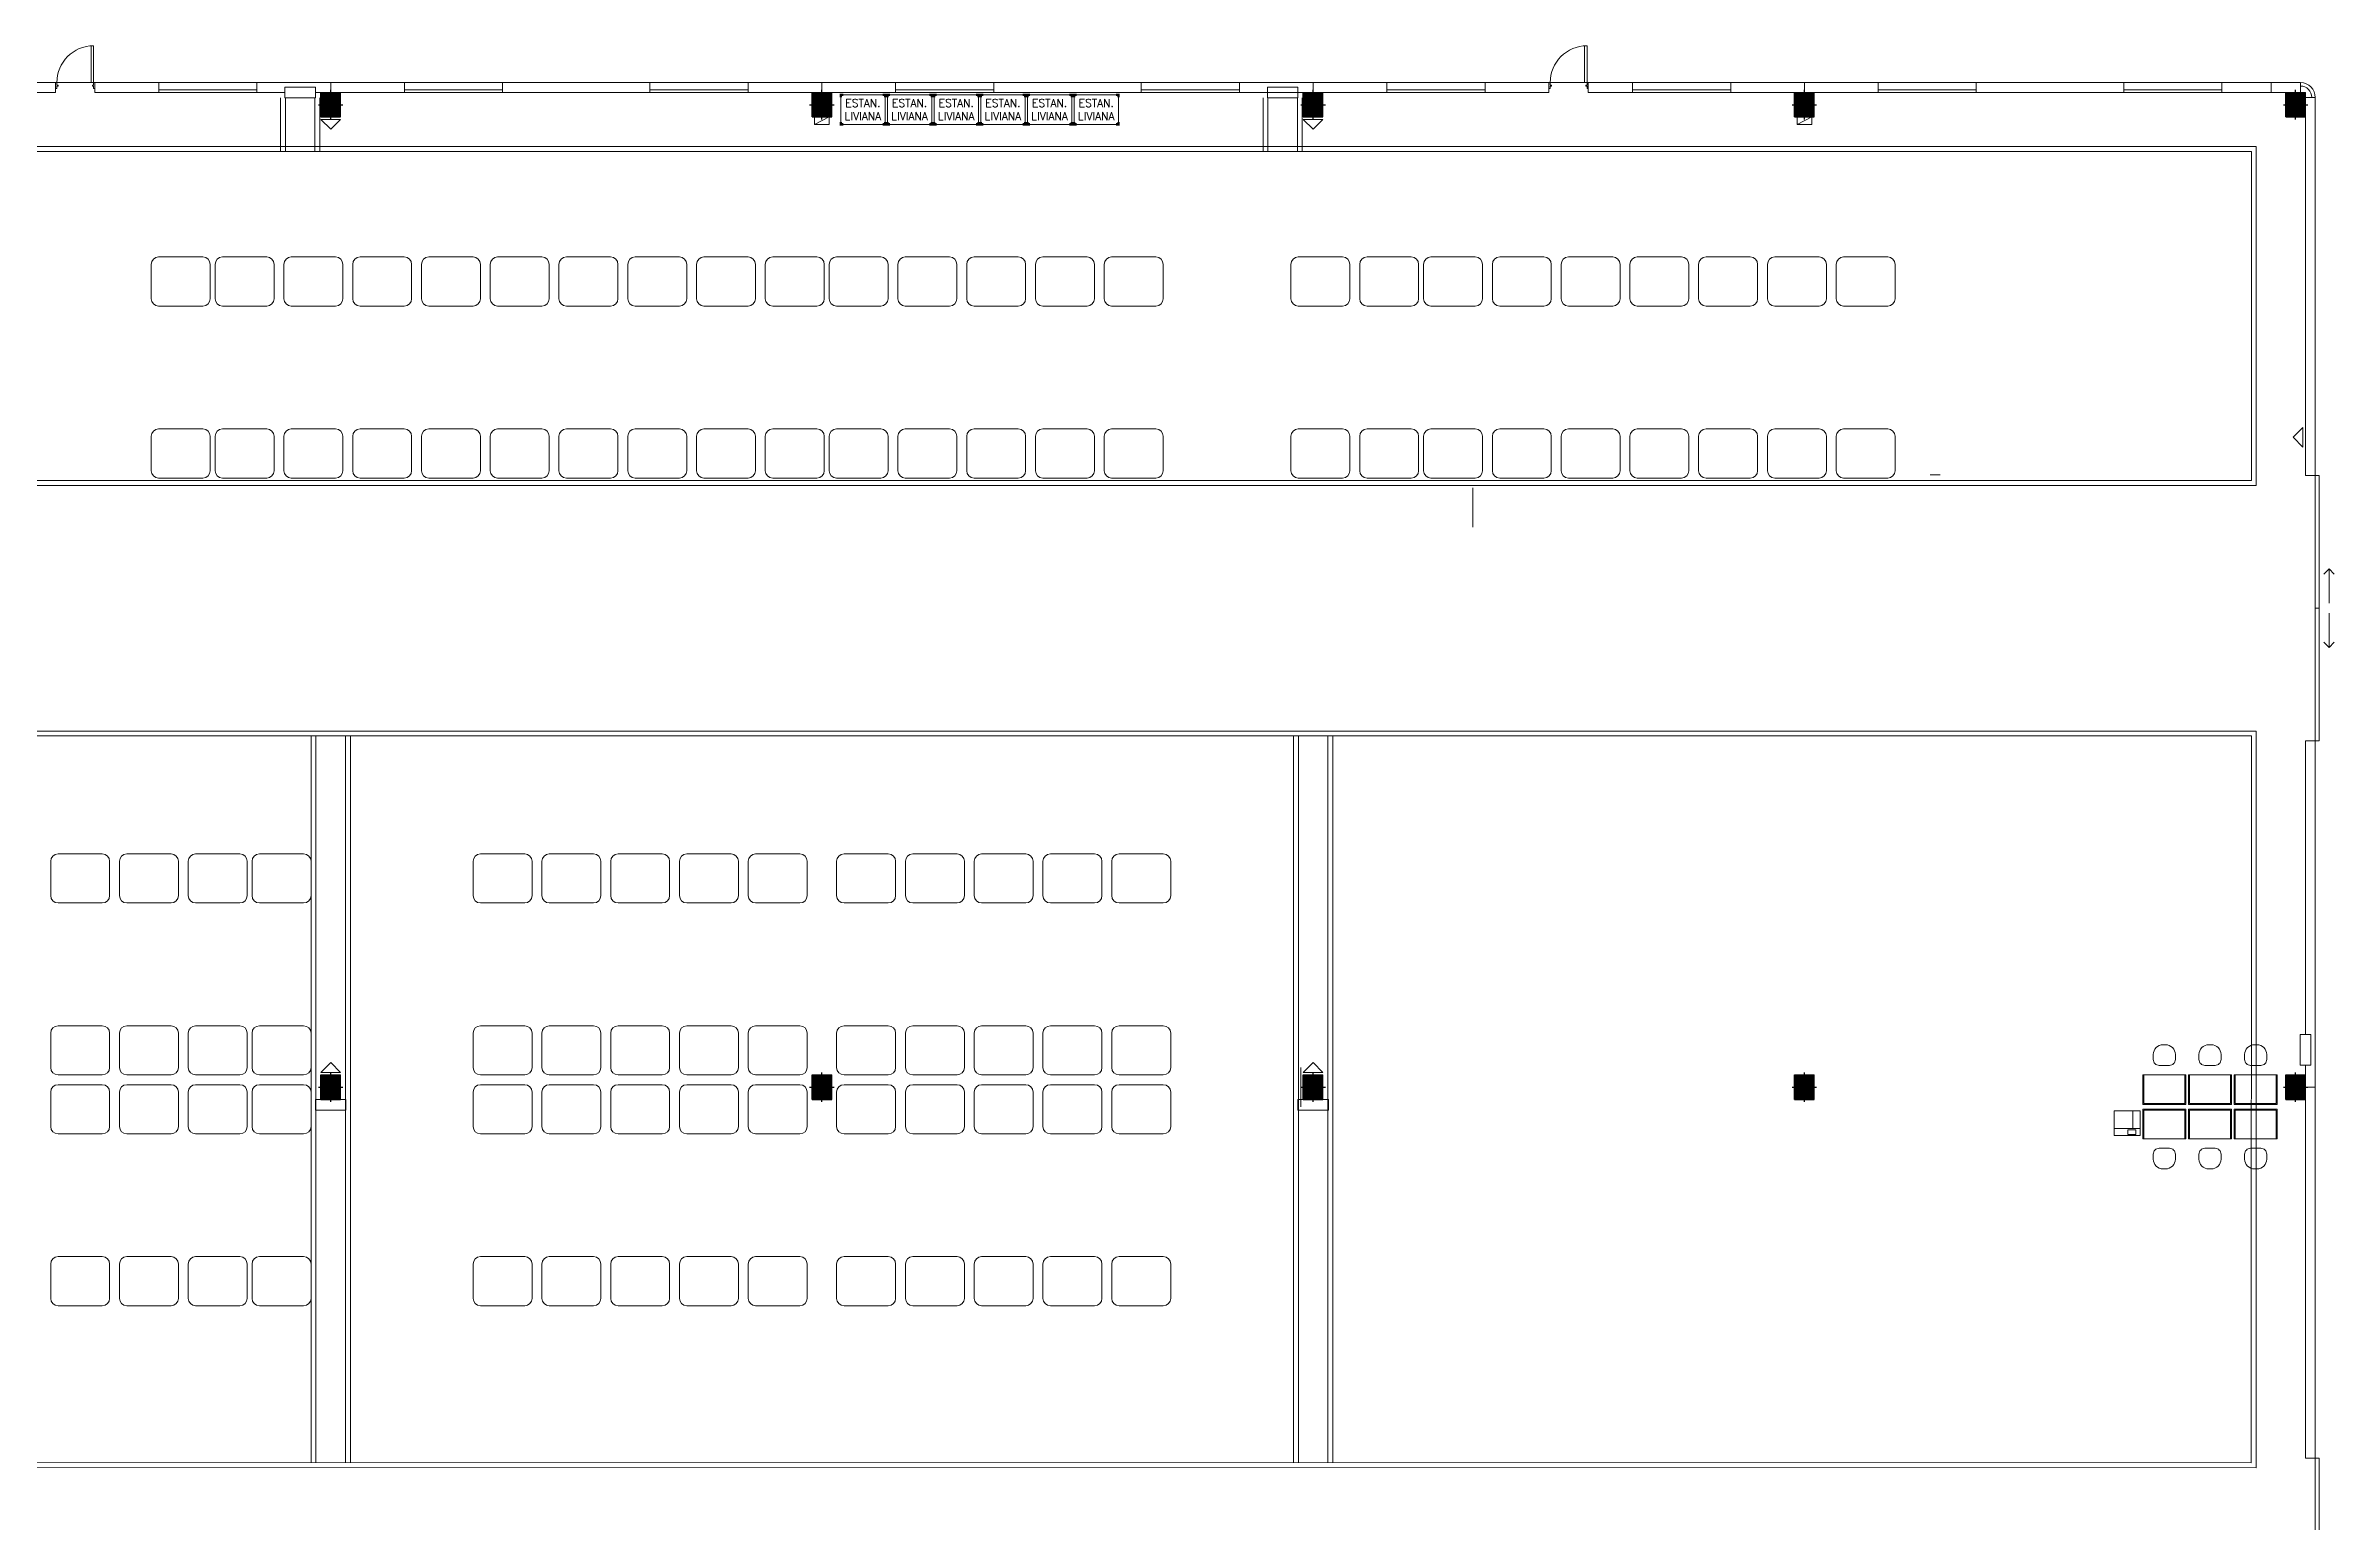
# Model space of a CAD drawing. Header units: millimetres. Extents: x 59.3 to 132, y 35.2 to 96.6.
# Drawn here: x 85.08 to 131.66, y 66.59 to 96.62 of the extents above; entities that cross this region are included whole.
import ezdxf

# ---------------------------------------------------------------- set-up
doc = ezdxf.new("R2010")
doc.units = ezdxf.units.MM
doc.linetypes.add('DASHDOT', pattern=[25.4, 12.7, -6.35, 0, -6.35])
for name, color, linetype, lineweight in [('000 ALE CAMINOS AMARILLOS EXISTENTES', 52, 'Continuous', 0), ('000 ALE CARPINTERIAS', 24, 'Continuous', 0), ('04', 3, 'Continuous', 20)]:
    doc.layers.add(name, color=color, linetype=linetype, lineweight=lineweight)
doc.layers.add('MOBILIARIO', color=8, linetype='Continuous', lineweight=0, true_color=0x808080)
doc.styles.get("Standard").update_dxf_attribs({"font": 'txt.shx'})

# ---------------------------------------------------------------- blocks, each defined once
blk = doc.blocks.new('C40x50')
h = blk.add_hatch(color=256)
h.dxf.hatch_style = 1
h.paths.add_polyline_path([(0.25, 0), (0, 0), (0, -0.2), (0.25, -0.2)])
h.paths.add_polyline_path([(0.25, 0.2), (0, 0.2), (0, 0), (0.25, 0)])
h.paths.add_polyline_path([(0, 0.2), (-0.25, 0.2), (-0.25, 0), (0, 0)])
h.paths.add_polyline_path([(0, 0), (-0.25, 0), (-0.25, -0.2), (0, -0.2)])
at = {"linetype": 'DASHDOT'}
for p, q in [((-0.3, 0), (0.3, 0)), ((0, 0.25), (0, -0.25))]:
    blk.add_line(p, q, dxfattribs=at)
for p, q in [((-0.25, 0.2), (0.25, 0.2)), ((-0.25, 0.2), (-0.25, -0.2)), ((0.25, 0.2), (0.25, -0.2)), ((-0.25, -0.2), (0.25, -0.2))]:
    blk.add_line(p, q)
blk = doc.blocks.new('BIND')
at = {"layer": 'MOBILIARIO'}
for p, q in [((275629.498674, 112304.127984), (275630.398674, 112304.127984)), ((275629.348674, 112303.277984), (275629.348674, 112303.977984)), ((275630.548674, 112303.977984), (275630.548674, 112303.277984)), ((275630.398674, 112303.127984), (275629.498674, 112303.127984))]:
    blk.add_line(p, q, dxfattribs=at)
for centre, start, end in [((275629.498674, 112303.977984), 90, 180), ((275630.398674, 112303.977984), 0, 90), ((275629.498674, 112303.277984), 180, 270), ((275630.398674, 112303.277984), 270, 0)]:
    blk.add_arc(centre, 0.15, start, end, dxfattribs=at)
blk = doc.blocks.new('ESTANTERIA LIBIANA')
at = {"layer": 'MOBILIARIO', "const_width": 0.05}
for points in [[(0.05, 0.6), (0, 0.6), (0, 0.55)], [(0.85, 0.6), (0.9, 0.6), (0.9, 0.55)], [(0.05, 0), (0, 0), (0, 0.05)], [(0.85, 0), (0.9, 0), (0.9, 0.05)]]:
    blk.add_lwpolyline(points, dxfattribs=at)
at = {"layer": 'MOBILIARIO'}
blk.add_lwpolyline([(0, 0), (0.9, 0), (0.9, 0.6), (0, 0.6), (0, 0)], dxfattribs=at)
at = {"layer": 'MOBILIARIO', "insert": (0.45, 0.3), "char_height": 0.16, "attachment_point": 5}
blk.add_mtext_dynamic_manual_height_columns('\\pxqc;ESTAN.\\PLIVIANA', width=4.51022, gutter_width=12.5, heights=[0.967], dxfattribs=at)
blk = doc.blocks.new('MOSTRADOR')
for p, q in [((275642.1318, 112284.072544), (275641.2518, 112284.072544)), ((275641.2518, 112284.072544), (275641.2518, 112283.472544)), ((275642.1318, 112283.472544), (275642.1318, 112284.072544)), ((275641.2718, 112283.472544), (275641.2718, 112284.052544)), ((275641.2718, 112284.052544), (275642.1118, 112284.052544)), ((275642.1118, 112284.052544), (275642.1118, 112283.472544)), ((275641.2518, 112283.472544), (275642.1318, 112283.472544)), ((275641.2518, 112283.472544), (275641.2718, 112283.472544))]:
    blk.add_line(p, q)
blk = doc.blocks.new('ALE PUERTA 800')
at = {"layer": '000 ALE CARPINTERIAS'}
for p, q in [((275794.816869, 112260.757577), (275794.791869, 112260.757577)), ((275794.791869, 112260.637577), (275794.816869, 112260.637577)), ((275794.816869, 112260.707577), (275794.816869, 112260.757577)), ((275794.816869, 112260.707577), (275794.841869, 112260.707577)), ((275794.816869, 112260.637577), (275794.816869, 112260.682577)), ((275794.841869, 112260.682577), (275794.816869, 112260.682577)), ((275794.841869, 112260.707577), (275794.841869, 112260.682577)), ((275795.566869, 112260.707577), (275795.541869, 112260.707577)), ((275795.541869, 112260.707577), (275795.541869, 112260.682577)), ((275795.541869, 112260.682577), (275795.566869, 112260.682577)), ((275795.566869, 112260.707577), (275795.566869, 112260.757577)), ((275795.566869, 112260.757577), (275795.591869, 112260.757577)), ((275795.566869, 112260.637577), (275795.566869, 112260.682577)), ((275795.591869, 112260.637577), (275795.566869, 112260.637577))]:
    blk.add_line(p, q, dxfattribs=at)
blk.add_lwpolyline([(275794.816869, 112260.757577), (275794.816869, 112261.507577), (275794.866869, 112261.507577), (275794.866869, 112260.757577)], close=True, dxfattribs=at)
blk.add_arc((275794.816869, 112260.757577), 0.75, 0, 90, dxfattribs=at)
blk = doc.blocks.new('IMPRESORA GRANDE')
at = {"layer": 'MOBILIARIO'}
for points in [[(275641.640487, 112301.364836), (275641.640487, 112300.864836), (275642.170487, 112300.864836), (275642.170487, 112301.364836), (275641.640487, 112301.364836)], [(275642.020357, 112301.010685), (275642.020357, 112301.364836)], [(275641.640487, 112301.010685), (275642.170487, 112301.010685)]]:
    blk.add_lwpolyline(points, dxfattribs=at)
blk.add_lwpolyline([(275641.916281, 112300.981297), (275642.083253, 112300.981297), (275642.083253, 112300.887946), (275641.916281, 112300.887946)], close=True, dxfattribs=at)

msp = doc.modelspace()

# ---------------------------------------------------------------- linework, layer by layer
at = {"layer": '000 ALE CAMINOS AMARILLOS EXISTENTES'}
for p, q in [((89.85731, 94.471084), (89.85731, 95.561084)), ((89.95731, 94.471084), (89.95731, 95.561084)), ((90.55731, 94.471084), (90.55731, 95.561084)), ((90.65731, 94.471084), (90.65731, 95.561084)), ((109.85731, 94.471084), (109.85731, 95.561084)), ((109.95731, 94.471084), (109.95731, 95.561084)), ((110.55731, 94.471084), (110.55731, 95.561084)), ((110.65731, 94.471084), (110.65731, 95.561084)), ((71.677718, 94.571084), (130.077718, 94.571084)), ((130.077718, 94.571084), (130.077718, 87.671084)), ((71.777718, 94.471084), (129.977718, 94.471084)), ((129.977718, 94.471084), (129.977718, 87.771084)), ((71.677718, 87.671084), (130.077718, 87.671084)), ((71.777718, 87.771084), (129.977718, 87.771084)), ((71.677718, 82.671084), (130.077718, 82.671084)), ((71.777718, 82.571084), (129.977718, 82.571084)), ((90.477718, 67.778222), (90.477718, 82.571084)), ((90.577718, 67.778204), (90.577718, 82.571084)), ((91.177718, 67.778097), (91.177718, 82.571084)), ((91.277718, 67.778079), (91.277718, 82.571084)), ((110.477718, 67.778222), (110.477718, 82.571084)), ((110.577718, 67.778204), (110.577718, 82.571084)), ((111.177718, 67.778097), (111.177718, 82.571084)), ((111.277718, 67.778079), (111.277718, 82.571084)), ((129.977718, 82.571084), (129.975077, 67.771174)), ((130.077718, 67.671155), (130.077718, 82.671084)), ((71.677718, 67.681576), (130.077718, 67.671155)), ((71.777718, 67.781559), (129.977718, 67.771173))]:
    msp.add_line(p, q, dxfattribs=at)
at = {"layer": '000 ALE CARPINTERIAS'}
for p, q in [((85.277718, 95.871084), (86.077718, 95.871084)), ((87.377718, 95.671084), (87.377718, 95.871084)), ((87.377718, 95.721084), (89.377718, 95.721084)), ((89.377718, 95.671084), (89.377718, 95.871084)), ((92.377718, 95.671084), (92.377718, 95.871084)), ((92.377718, 95.721084), (94.377718, 95.721084)), ((94.377718, 95.671084), (94.377718, 95.871084)), ((97.377718, 95.671084), (97.377718, 95.871084)), ((97.377718, 95.721084), (99.377718, 95.721084)), ((99.377718, 95.671084), (99.377718, 95.871084)), ((102.377718, 95.671084), (102.377718, 95.871084)), ((102.377718, 95.721084), (104.377718, 95.721084)), ((104.377718, 95.671084), (104.377718, 95.871084)), ((107.377718, 95.671084), (107.377718, 95.871084)), ((107.377718, 95.721084), (109.377718, 95.721084)), ((109.377718, 95.671084), (109.377718, 95.871084)), ((112.377718, 95.671084), (112.377718, 95.871084)), ((112.377718, 95.721084), (114.377718, 95.721084)), ((114.377718, 95.671084), (114.377718, 95.871084)), ((115.677718, 95.871084), (116.477718, 95.871084)), ((117.377718, 95.671084), (117.377718, 95.871084)), ((117.377718, 95.721084), (119.377718, 95.721084)), ((119.377718, 95.671084), (119.377718, 95.871084)), ((122.377718, 95.671084), (122.377718, 95.871084)), ((122.377718, 95.721084), (124.377718, 95.721084)), ((124.377718, 95.671084), (124.377718, 95.871084)), ((127.377718, 95.671084), (127.377718, 95.871084)), ((127.377718, 95.721084), (129.377718, 95.721084)), ((129.377718, 95.671084), (129.377718, 95.871084)), ((100.727718, 95.171084), (101.027718, 95.171084)), ((100.727718, 95.021084), (100.727718, 95.171084)), ((100.727718, 95.021084), (101.027718, 95.171084)), ((101.027718, 95.171084), (101.027718, 95.021084)), ((120.727718, 95.171084), (121.027718, 95.171084)), ((120.727718, 95.021084), (120.727718, 95.171084)), ((120.727718, 95.021084), (121.027718, 95.171084)), ((121.027718, 95.171084), (121.027718, 95.021084)), ((101.027718, 95.021084), (100.727718, 95.021084)), ((121.027718, 95.021084), (120.727718, 95.021084)), ((131.557718, 85.971084), (131.451652, 85.865018)), ((131.557718, 85.271084), (131.557718, 85.971084)), ((131.557718, 85.971084), (131.663784, 85.865018)), ((131.557718, 85.071084), (131.557718, 84.371084)), ((131.557718, 84.371084), (131.451652, 84.47715)), ((131.557718, 84.371084), (131.663784, 84.47715))]:
    msp.add_line(p, q, dxfattribs=at)
for points in [[(89.94731, 95.561084), (90.56731, 95.561084), (90.56731, 95.781084), (89.94731, 95.781084), (89.94731, 95.561084)], [(109.94731, 95.561084), (110.56731, 95.561084), (110.56731, 95.781084), (109.94731, 95.781084), (109.94731, 95.561084)], [(90.877718, 94.921084), (90.677718, 95.121084), (91.077718, 95.121084), (90.877718, 94.921084)], [(110.877718, 94.921084), (110.677718, 95.121084), (111.077718, 95.121084), (110.877718, 94.921084)], [(130.827718, 88.651779), (131.027718, 88.851779), (131.027718, 88.451779), (130.827718, 88.651779)], [(130.967718, 76.491084), (130.967718, 75.871084), (131.187718, 75.871084), (131.187718, 76.491084), (130.967718, 76.491084)], [(90.877718, 75.921084), (91.077718, 75.721084), (90.677718, 75.721084), (90.877718, 75.921084)], [(110.877718, 75.921084), (111.077718, 75.721084), (110.677718, 75.721084), (110.877718, 75.921084)], [(90.567718, 74.951084), (91.187718, 74.951084), (91.187718, 75.171084), (90.567718, 75.171084), (90.567718, 74.951084)], [(110.567718, 74.951084), (111.187718, 74.951084), (111.187718, 75.171084), (110.567718, 75.171084), (110.567718, 74.951084)]]:
    msp.add_lwpolyline(points, dxfattribs=at)
for points in [[(131.357718, 85.171084), (131.277718, 85.171084), (131.277718, 87.871084), (131.357718, 87.871084)], [(131.357718, 85.171084), (131.277718, 85.171084), (131.277718, 82.471084), (131.357718, 82.471084)], [(131.357718, 65.171084), (131.277718, 65.171084), (131.277718, 67.871084), (131.357718, 67.871084)]]:
    msp.add_lwpolyline(points, close=True, dxfattribs=at)
at = {"layer": '04'}
for p, q in [((85.277718, 95.671084), (85.277718, 95.871084)), ((86.077718, 95.671084), (86.077718, 95.871084)), ((115.677718, 95.671084), (115.677718, 95.871084)), ((116.477718, 95.671084), (116.477718, 95.871084)), ((130.377718, 95.671084), (130.377718, 95.871084)), ((130.977718, 95.871084), (130.377718, 95.871084)), ((130.979746, 95.671084), (130.377718, 95.671084)), ((131.277718, 90.371084), (131.277718, 87.871084)), ((131.077718, 87.871084), (131.277718, 87.871084)), ((131.077718, 87.871084), (131.277718, 87.871084)), ((131.277718, 87.871084), (131.077718, 87.871084)), ((131.277718, 87.871084), (131.077718, 87.871084)), ((131.277718, 87.871084), (131.077718, 87.871084)), ((131.277718, 82.471084), (131.277718, 79.971084)), ((131.077718, 67.871084), (131.277718, 67.871084)), ((131.077718, 67.871084), (131.277718, 67.871084)), ((131.277718, 67.871084), (131.077718, 67.871084)), ((131.277718, 67.871084), (131.077718, 67.871084)), ((131.277718, 67.871084), (131.077718, 67.871084))]:
    msp.add_line(p, q, dxfattribs=at)
for points in [[(85.277718, 95.671084), (80.877718, 95.671084), (80.877718, 95.871084), (85.277718, 95.871084)], [(86.077718, 95.871084), (90.877718, 95.871084), (90.877718, 95.671084), (90.56731, 95.671084)], [(89.94731, 95.671084), (86.077718, 95.671084)], [(115.677718, 95.671084), (110.877718, 95.671084), (110.877718, 95.871084), (120.877718, 95.871084), (120.877718, 95.671084), (116.477718, 95.671084)], [(131.077718, 75.871084), (131.077718, 75.421084), (131.277718, 75.421084), (131.277718, 82.471084), (131.077718, 82.471084), (131.077718, 76.491084)]]:
    msp.add_lwpolyline(points, dxfattribs=at)
for points in [[(100.877718, 95.671084), (90.877718, 95.671084), (90.877718, 95.871084), (100.877718, 95.871084)], [(110.877718, 95.671084), (100.877718, 95.671084), (100.877718, 95.871084), (110.877718, 95.871084)], [(130.977718, 95.671084), (120.877718, 95.671084), (120.877718, 95.871084), (130.977718, 95.871084)], [(131.077718, 95.571084), (131.077718, 87.871084), (131.277718, 87.871084), (131.277718, 95.571084)], [(131.077718, 75.421084), (131.077718, 67.871084), (131.277718, 67.871084), (131.277718, 75.421084)]]:
    msp.add_lwpolyline(points, close=True, dxfattribs=at)
msp.add_lwpolyline([(131.207718, 95.571084), (131.277718, 95.571084, 0.414214), (130.977718, 95.871084), (130.977718, 95.801084, -0.414214)], format="xyb", close=True, dxfattribs=at)
at = {"layer": 'MOBILIARIO'}
for p, q in [((114.125411, 86.821084), (114.125411, 87.621084)), ((123.439634, 87.885523), (123.639634, 87.885523)), ((110.627718, 75.821084), (110.627718, 75.021084))]:
    msp.add_line(p, q, dxfattribs=at)
for points in [[(127.979816, 76.085274), (127.979816, 75.985274, 0.414214), (128.099816, 75.865274), (128.309816, 75.865274, 0.414214), (128.429816, 75.985274), (128.429816, 76.085274, 0.414214), (128.229816, 76.285274), (128.179816, 76.285274, 0.414214)], [(128.909816, 76.085274), (128.909816, 75.985274, 0.414214), (129.029816, 75.865274), (129.239816, 75.865274, 0.414214), (129.359816, 75.985274), (129.359816, 76.085274, 0.414214), (129.159816, 76.285274), (129.109816, 76.285274, 0.414214)], [(129.839816, 76.085274), (129.839816, 75.985274, 0.414214), (129.959816, 75.865274), (130.169816, 75.865274, 0.414214), (130.289816, 75.985274), (130.289816, 76.085274, 0.414214), (130.089816, 76.285274), (130.039816, 76.285274, 0.414214)], [(127.979816, 73.956894), (127.979816, 74.056894, -0.414214), (128.099816, 74.176894), (128.309816, 74.176894, -0.414214), (128.429816, 74.056894), (128.429816, 73.956894, -0.414214), (128.229816, 73.756894), (128.179816, 73.756894, -0.414214)], [(128.909816, 73.956894), (128.909816, 74.056894, -0.414214), (129.029816, 74.176894), (129.239816, 74.176894, -0.414214), (129.359816, 74.056894), (129.359816, 73.956894, -0.414214), (129.159816, 73.756894), (129.109816, 73.756894, -0.414214)], [(129.839816, 73.956894), (129.839816, 74.056894, -0.414214), (129.959816, 74.176894), (130.169816, 74.176894, -0.414214), (130.289816, 74.056894), (130.289816, 73.956894, -0.414214), (130.089816, 73.756894), (130.039816, 73.756894, -0.414214)]]:
    msp.add_lwpolyline(points, format="xyb", close=True, dxfattribs=at)

# ---------------------------------------------------------------- block references
at = {"rotation": 90}
for p in [(90.877718, 95.421084), (100.877718, 95.421084), (110.877718, 95.421084), (120.877718, 95.421084), (130.877718, 95.421084), (90.877718, 75.421084), (100.877718, 75.421084), (110.877718, 75.421084), (120.877718, 75.421084), (130.877718, 75.421084)]:
    msp.add_blockref('C40x50', p, dxfattribs=at)
at = {"layer": '000 ALE CARPINTERIAS', "xscale": -1}
for p in [(275880.869587, -112164.886493), (275911.269587, -112164.886493)]:
    msp.add_blockref('ALE PUERTA 800', p, dxfattribs=at)
at = {"layer": 'MOBILIARIO'}
for name, p in [('ESTANTERIA LIBIANA', (101.263254, 95.021084)), ('ESTANTERIA LIBIANA', (102.213254, 95.021084)), ('ESTANTERIA LIBIANA', (103.163254, 95.021084)), ('ESTANTERIA LIBIANA', (104.113254, 95.021084)), ('ESTANTERIA LIBIANA', (105.063254, 95.021084)), ('ESTANTERIA LIBIANA', (106.013254, 95.021084)), ('BIND', (-275542.123263, -112211.8069)), ('BIND', (-275540.823263, -112211.8069)), ('BIND', (-275539.423263, -112211.8069)), ('BIND', (-275538.023263, -112211.8069)), ('BIND', (-275536.623263, -112211.8069)), ('BIND', (-275535.223263, -112211.8069)), ('BIND', (-275533.823263, -112211.8069)), ('BIND', (-275532.423263, -112211.8069)), ('BIND', (-275531.023263, -112211.8069)), ('BIND', (-275529.623263, -112211.8069)), ('BIND', (-275528.323263, -112211.8069)), ('BIND', (-275526.923263, -112211.8069)), ('BIND', (-275525.523263, -112211.8069)), ('BIND', (-275524.123263, -112211.8069)), ('BIND', (-275522.723263, -112211.8069)), ('BIND', (-275518.923263, -112211.8069)), ('BIND', (-275517.523263, -112211.8069)), ('BIND', (-275516.223263, -112211.8069)), ('BIND', (-275514.823263, -112211.8069)), ('BIND', (-275513.423263, -112211.8069)), ('BIND', (-275512.023263, -112211.8069)), ('BIND', (-275510.623263, -112211.8069)), ('BIND', (-275509.223263, -112211.8069)), ('BIND', (-275507.823263, -112211.8069)), ('BIND', (-275542.123263, -112215.3069)), ('BIND', (-275540.823263, -112215.3069)), ('BIND', (-275539.423263, -112215.3069)), ('BIND', (-275538.023263, -112215.3069)), ('BIND', (-275536.623263, -112215.3069)), ('BIND', (-275535.223263, -112215.3069)), ('BIND', (-275533.823263, -112215.3069)), ('BIND', (-275532.423263, -112215.3069)), ('BIND', (-275531.023263, -112215.3069)), ('BIND', (-275529.623263, -112215.3069)), ('BIND', (-275528.323263, -112215.3069)), ('BIND', (-275526.923263, -112215.3069)), ('BIND', (-275525.523263, -112215.3069)), ('BIND', (-275524.123263, -112215.3069)), ('BIND', (-275522.723263, -112215.3069)), ('BIND', (-275518.923263, -112215.3069)), ('BIND', (-275517.523263, -112215.3069)), ('BIND', (-275516.223263, -112215.3069)), ('BIND', (-275514.823263, -112215.3069)), ('BIND', (-275513.423263, -112215.3069)), ('BIND', (-275512.023263, -112215.3069)), ('BIND', (-275510.623263, -112215.3069)), ('BIND', (-275509.223263, -112215.3069)), ('BIND', (-275507.823263, -112215.3069)), ('IMPRESORA GRANDE', (-275514.455716, -112226.427967)), ('MOSTRADOR', (-275513.486985, -112209.10146)), ('MOSTRADOR', (-275512.556985, -112209.10146)), ('MOSTRADOR', (-275511.626985, -112209.10146))]:
    msp.add_blockref(name, p, dxfattribs=at)
at = {"layer": 'MOBILIARIO', "xscale": -1, "rotation": 180}
for name, p in [('BIND', (-275544.170957, 112383.299068)), ('BIND', (-275542.770957, 112383.299068)), ('BIND', (-275541.370957, 112383.299068)), ('BIND', (-275540.070957, 112383.299068)), ('BIND', (-275535.570957, 112383.299068)), ('BIND', (-275534.170957, 112383.299068)), ('BIND', (-275532.770957, 112383.299068)), ('BIND', (-275531.370957, 112383.299068)), ('BIND', (-275529.970957, 112383.299068)), ('BIND', (-275528.170957, 112383.299068)), ('BIND', (-275526.770957, 112383.299068)), ('BIND', (-275525.370957, 112383.299068)), ('BIND', (-275523.970957, 112383.299068)), ('BIND', (-275522.570957, 112383.299068)), ('BIND', (-275544.170957, 112379.799068)), ('BIND', (-275542.770957, 112379.799068)), ('BIND', (-275541.370957, 112379.799068)), ('BIND', (-275540.070957, 112379.799068)), ('BIND', (-275535.570957, 112379.799068)), ('BIND', (-275534.170957, 112379.799068)), ('BIND', (-275532.770957, 112379.799068)), ('BIND', (-275531.370957, 112379.799068)), ('BIND', (-275529.970957, 112379.799068)), ('BIND', (-275528.170957, 112379.799068)), ('BIND', (-275526.770957, 112379.799068)), ('BIND', (-275525.370957, 112379.799068)), ('BIND', (-275523.970957, 112379.799068)), ('BIND', (-275522.570957, 112379.799068)), ('BIND', (-275544.170957, 112378.599068)), ('BIND', (-275542.770957, 112378.599068)), ('BIND', (-275541.370957, 112378.599068)), ('BIND', (-275540.070957, 112378.599068)), ('BIND', (-275535.570957, 112378.599068)), ('BIND', (-275534.170957, 112378.599068)), ('BIND', (-275532.770957, 112378.599068)), ('BIND', (-275531.370957, 112378.599068)), ('BIND', (-275529.970957, 112378.599068)), ('BIND', (-275528.170957, 112378.599068)), ('BIND', (-275526.770957, 112378.599068)), ('BIND', (-275525.370957, 112378.599068)), ('BIND', (-275523.970957, 112378.599068)), ('BIND', (-275522.570957, 112378.599068)), ('MOSTRADOR', (-275513.486985, 112359.143628)), ('MOSTRADOR', (-275512.556985, 112359.143628)), ('MOSTRADOR', (-275511.626985, 112359.143628)), ('BIND', (-275544.170957, 112375.099068)), ('BIND', (-275542.770957, 112375.099068)), ('BIND', (-275541.370957, 112375.099068)), ('BIND', (-275540.070957, 112375.099068)), ('BIND', (-275535.570957, 112375.099068)), ('BIND', (-275534.170957, 112375.099068)), ('BIND', (-275532.770957, 112375.099068)), ('BIND', (-275531.370957, 112375.099068)), ('BIND', (-275529.970957, 112375.099068)), ('BIND', (-275528.170957, 112375.099068)), ('BIND', (-275526.770957, 112375.099068)), ('BIND', (-275525.370957, 112375.099068)), ('BIND', (-275523.970957, 112375.099068)), ('BIND', (-275522.570957, 112375.099068))]:
    msp.add_blockref(name, p, dxfattribs=at)

doc.saveas('drawing.dxf')
